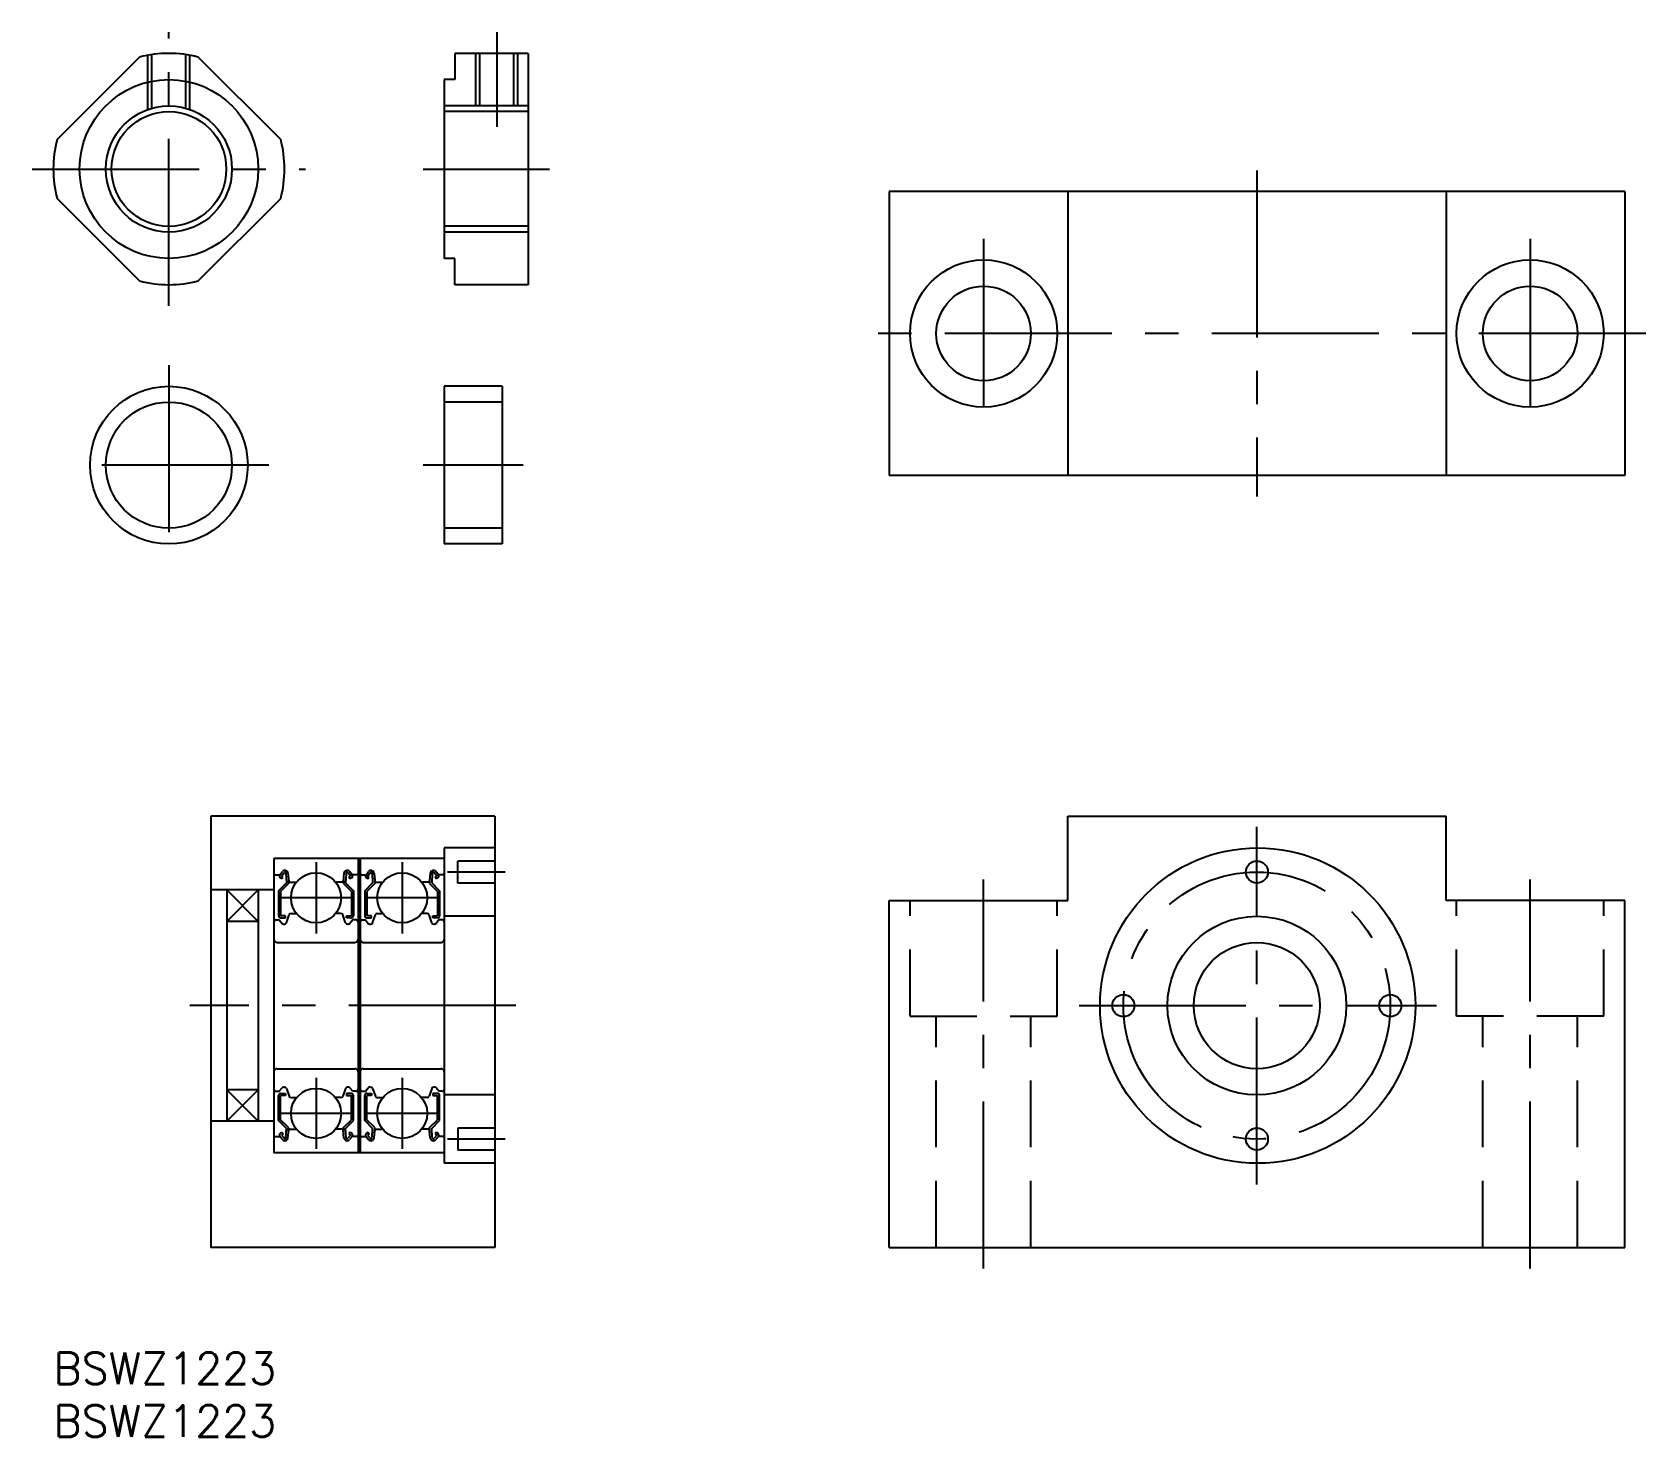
# Model space of a CAD drawing. Extents: x -2 to 152, y -8 to 126.
import ezdxf

# ---------------------------------------------------------------- set-up
doc = ezdxf.new("R2010")
doc.units = 0
doc.header["$LTSCALE"] = 0.5
doc.linetypes.add('CENTER', pattern=[50.8, 31.75, -6.35, 6.35, -6.35])
doc.linetypes.add('DASHED', pattern=[19.05, 12.7, -6.35])
for name, color, linetype in [('MSM_CENTER', 1, 'CENTER'), ('MSM_CONTINUOUS', 7, 'CONTINUOUS'), ('MSM_DASHED', 4, 'DASHED'), ('MSM_NARROW', 5, 'CONTINUOUS'), ('MSM_PART_NUMBER', 7, 'CONTINUOUS')]:
    doc.layers.add(name, color=color, linetype=linetype)
doc.styles.get("Standard").update_dxf_attribs({"font": 'txt.shx', "height": 1.5, "bigfont": 'bigfont.shx'})

# ---------------------------------------------------------------- blocks, each defined once
blk = doc.blocks.new('*U13')
at = {"layer": 'MSM_PART_NUMBER'}
blk.add_text('BSWZ1223', height=3, dxfattribs=at).set_placement((0, -3))
blk = doc.blocks.new('*U14')
at = {"layer": 'MSM_PART_NUMBER'}
blk.add_text('BSWZ1223', height=3, dxfattribs=at).set_placement((0, -8))

msp = doc.modelspace()

# ---------------------------------------------------------------- linework, layer by layer
at = {"layer": 'MSM_CENTER'}
for p, q in [((11, 99.56), (11, 125.56)), ((42.2, 125.56), (42.2, 116.56)), ((-2, 112.56), (24, 112.56)), ((35.2, 112.56), (47.2, 112.56)), ((114.52, 112.42), (114.52, 81.42)), ((88.52, 105.92), (88.52, 87.92)), ((140.52, 105.92), (140.52, 87.92)), ((151.52, 96.92), (77.52, 96.92)), ((11, 93.9), (11, 74.9)), ((20.5, 84.4), (1.5, 84.4)), ((44.7, 84.4), (35.2, 84.4)), ((114.52, 16), (114.52, 50)), ((25, 46.63), (25, 39.87)), ((33.2, 46.63), (33.2, 39.87)), ((43, 45.7), (37.5, 45.7)), ((88.52, 8), (88.52, 45)), ((140.52, 8), (140.52, 45)), ((28.38, 43.25), (21.61, 43.25)), ((36.58, 43.25), (29.81, 43.25)), ((44, 33), (13, 33)), ((97.6, 33), (131.6, 33)), ((25, 26.13), (25, 19.37)), ((33.2, 26.13), (33.2, 19.37)), ((28.38, 22.75), (21.61, 22.75)), ((36.58, 22.75), (29.81, 22.75)), ((43, 20.3), (37.5, 20.3))]:
    msp.add_line(p, q, dxfattribs=at)
msp.add_circle((114.52, 33), 12.7, dxfattribs=at)
at = {"layer": 'MSM_CONTINUOUS'}
for p, q in [((0.36, 115.36), (8.2, 123.2)), ((21.64, 115.36), (13.8, 123.2)), ((45.2, 123.56), (38.2, 123.56)), ((38.2, 123.56), (38.2, 121.06)), ((40.57, 118.56), (40.57, 123.56)), ((43.82, 118.56), (43.82, 123.56)), ((45.2, 123.56), (45.2, 101.56)), ((37.2, 121.06), (37.2, 104.06)), ((38.2, 121.06), (37.2, 121.06)), ((45.2, 118.02), (37.2, 118.02)), ((8.2, 101.92), (0.36, 109.77)), ((13.8, 101.92), (21.64, 109.77)), ((79.52, 110.42), (79.52, 83.42)), ((149.52, 110.42), (79.52, 110.42)), ((96.52, 110.42), (96.52, 83.42)), ((132.52, 110.42), (132.52, 83.42)), ((149.52, 110.42), (149.52, 83.42)), ((45.2, 107.11), (37.2, 107.11)), ((38.2, 104.06), (37.2, 104.06)), ((38.2, 101.56), (38.2, 104.06)), ((45.2, 101.56), (38.2, 101.56)), ((37.2, 91.9), (37.2, 76.9)), ((42.7, 91.9), (37.2, 91.9)), ((42.7, 91.9), (42.7, 76.9)), ((42.7, 90.4), (37.2, 90.4)), ((149.52, 83.42), (79.52, 83.42)), ((42.7, 78.4), (37.2, 78.4)), ((42.7, 76.9), (37.2, 76.9)), ((15, 51), (15, 10)), ((42, 51), (15, 51)), ((42, 51), (42, 10)), ((96.52, 43), (96.52, 51)), ((96.52, 51), (132.52, 51)), ((132.52, 43), (132.52, 51)), ((37.2, 48), (37.2, 18)), ((42, 48), (37.2, 48)), ((21, 47), (21, 19)), ((37.2, 47), (21, 47)), ((29, 47), (29, 19)), ((29.2, 47), (29.2, 19)), ((42, 46.75), (38.5, 46.75)), ((38.5, 44.65), (38.5, 46.75)), ((21.1, 45.45), (21.56, 45.45)), ((22.18, 44.68), (21.43, 43.93)), ((21.56, 45.45), (21.8, 45.75)), ((21.73, 45.04), (21.58, 45.17)), ((22.38, 44.6), (21.63, 43.85)), ((21.71, 45.32), (21.96, 45.62)), ((21.86, 45.19), (21.71, 45.32)), ((21.73, 45.04), (21.86, 45.19)), ((22.13, 45.56), (22.18, 44.68)), ((22.33, 45.58), (22.4, 44.84)), ((22.38, 45.07), (22.38, 44.6)), ((22.5, 44.75), (23.15, 44.75)), ((27.49, 44.75), (26.84, 44.75)), ((27.66, 45.58), (27.59, 44.84)), ((27.61, 45.07), (27.61, 44.6)), ((27.61, 44.6), (28.36, 43.85)), ((27.86, 45.56), (27.81, 44.68)), ((27.81, 44.68), (28.56, 43.93)), ((28.28, 45.32), (28.03, 45.62)), ((28.13, 45.19), (28.28, 45.32)), ((28.26, 45.04), (28.13, 45.19)), ((28.44, 45.45), (28.19, 45.75)), ((28.26, 45.04), (28.41, 45.17)), ((28.9, 45.45), (28.44, 45.45)), ((29.3, 45.45), (29.76, 45.45)), ((30.38, 44.68), (29.63, 43.93)), ((29.76, 45.45), (30, 45.75)), ((29.93, 45.04), (29.78, 45.17)), ((30.58, 44.6), (29.83, 43.85)), ((29.91, 45.32), (30.16, 45.62)), ((30.06, 45.19), (29.91, 45.32)), ((29.93, 45.04), (30.06, 45.19)), ((30.33, 45.56), (30.38, 44.68)), ((30.53, 45.58), (30.6, 44.84)), ((30.58, 45.07), (30.58, 44.6)), ((30.7, 44.75), (31.35, 44.75)), ((35.69, 44.75), (35.04, 44.75)), ((35.86, 45.58), (35.79, 44.84)), ((35.81, 45.07), (35.81, 44.6)), ((35.81, 44.6), (36.56, 43.85)), ((36.06, 45.56), (36.01, 44.68)), ((36.01, 44.68), (36.76, 43.93)), ((36.48, 45.32), (36.23, 45.62)), ((36.33, 45.19), (36.48, 45.32)), ((36.46, 45.04), (36.33, 45.19)), ((36.64, 45.45), (36.39, 45.75)), ((36.46, 45.04), (36.61, 45.17)), ((37.1, 45.45), (36.64, 45.45)), ((42, 44.65), (38.5, 44.65)), ((21, 44), (15, 44)), ((16.5, 44), (16.5, 22)), ((19.5, 44), (19.5, 22)), ((21.43, 43.93), (21.43, 41.55)), ((21.63, 43.85), (21.63, 41.55)), ((28.36, 43.85), (28.36, 41.55)), ((28.56, 43.93), (28.56, 41.55)), ((29.63, 43.93), (29.63, 41.55)), ((29.83, 43.85), (29.83, 41.55)), ((36.56, 43.85), (36.56, 41.55)), ((36.76, 43.93), (36.76, 41.55)), ((79.52, 10), (79.52, 43)), ((79.52, 43), (96.52, 43)), ((149.52, 43), (132.52, 43)), ((149.52, 10), (149.52, 43)), ((22.08, 41.55), (21.63, 41.55)), ((22.08, 41.35), (22.08, 41.55)), ((22.18, 40.88), (22.45, 41.62)), ((22.63, 41.75), (23.15, 41.75)), ((22.76, 41.75), (22.76, 41.75)), ((27.36, 41.75), (26.84, 41.75)), ((27.81, 40.88), (27.55, 41.62)), ((27.91, 41.35), (27.91, 41.55)), ((27.91, 41.55), (28.36, 41.55)), ((30.28, 41.55), (29.83, 41.55)), ((30.28, 41.35), (30.28, 41.55)), ((30.38, 40.88), (30.65, 41.62)), ((30.83, 41.75), (31.35, 41.75)), ((30.96, 41.75), (30.96, 41.75)), ((35.56, 41.75), (35.04, 41.75)), ((36.01, 40.88), (35.75, 41.62)), ((36.11, 41.35), (36.11, 41.55)), ((36.11, 41.55), (36.56, 41.55)), ((42, 41.5), (37.2, 41.5)), ((19.5, 41), (16.5, 41)), ((21.2, 41.15), (21.5, 41.15)), ((21.5, 41.15), (21.77, 40.82)), ((21.63, 41.35), (22.08, 41.35)), ((21.92, 40.75), (21.99, 40.75)), ((28.36, 41.35), (27.91, 41.35)), ((28.07, 40.75), (28, 40.75)), ((28.5, 41.15), (28.22, 40.82)), ((28.8, 41.15), (28.5, 41.15)), ((29.4, 41.15), (29.7, 41.15)), ((29.7, 41.15), (29.97, 40.82)), ((29.83, 41.35), (30.28, 41.35)), ((30.12, 40.75), (30.19, 40.75)), ((36.56, 41.35), (36.11, 41.35)), ((36.27, 40.75), (36.2, 40.75)), ((36.7, 41.15), (36.42, 40.82)), ((37, 41.15), (36.7, 41.15)), ((21.3, 39), (28.7, 39)), ((29.5, 39), (36.9, 39)), ((21.3, 27), (28.7, 27)), ((29.5, 27), (36.9, 27)), ((19.5, 25), (16.5, 25)), ((21.2, 24.85), (21.5, 24.85)), ((21.5, 24.85), (21.77, 25.18)), ((21.63, 24.65), (22.08, 24.65)), ((21.92, 25.25), (21.99, 25.25)), ((22.08, 24.65), (22.08, 24.45)), ((22.18, 25.12), (22.45, 24.38)), ((27.81, 25.12), (27.55, 24.38)), ((27.91, 24.65), (27.91, 24.45)), ((28.36, 24.65), (27.91, 24.65)), ((28.07, 25.25), (28, 25.25)), ((28.5, 24.85), (28.22, 25.18)), ((28.8, 24.85), (28.5, 24.85)), ((29.4, 24.85), (29.7, 24.85)), ((29.7, 24.85), (29.97, 25.18)), ((29.83, 24.65), (30.28, 24.65)), ((30.12, 25.25), (30.19, 25.25)), ((30.28, 24.65), (30.28, 24.45)), ((30.38, 25.12), (30.65, 24.38)), ((36.01, 25.12), (35.75, 24.38)), ((36.11, 24.65), (36.11, 24.45)), ((36.56, 24.65), (36.11, 24.65)), ((36.27, 25.25), (36.2, 25.25)), ((36.7, 24.85), (36.42, 25.18)), ((37, 24.85), (36.7, 24.85)), ((21.43, 22.07), (21.43, 24.45)), ((21.63, 22.15), (21.63, 24.45)), ((22.08, 24.45), (21.63, 24.45)), ((22.63, 24.25), (23.15, 24.25)), ((22.76, 24.25), (22.76, 24.25)), ((27.36, 24.25), (26.84, 24.25)), ((27.91, 24.45), (28.36, 24.45)), ((28.36, 22.15), (28.36, 24.45)), ((28.56, 22.07), (28.56, 24.45)), ((29.63, 22.07), (29.63, 24.45)), ((29.83, 22.15), (29.83, 24.45)), ((30.28, 24.45), (29.83, 24.45)), ((30.83, 24.25), (31.35, 24.25)), ((30.96, 24.25), (30.96, 24.25)), ((35.56, 24.25), (35.04, 24.25)), ((36.11, 24.45), (36.56, 24.45)), ((36.56, 22.15), (36.56, 24.45)), ((36.76, 22.07), (36.76, 24.45)), ((42, 24.5), (37.2, 24.5)), ((21, 22), (15, 22)), ((22.18, 21.32), (21.43, 22.07)), ((22.38, 21.4), (21.63, 22.15)), ((27.61, 21.4), (28.36, 22.15)), ((27.81, 21.32), (28.56, 22.07)), ((30.38, 21.32), (29.63, 22.07)), ((30.58, 21.4), (29.83, 22.15)), ((35.81, 21.4), (36.56, 22.15)), ((36.01, 21.32), (36.76, 22.07)), ((21.1, 20.55), (21.56, 20.55)), ((21.56, 20.55), (21.8, 20.25)), ((21.73, 20.96), (21.58, 20.83)), ((21.86, 20.81), (21.71, 20.68)), ((21.71, 20.68), (21.96, 20.38)), ((21.73, 20.96), (21.86, 20.81)), ((22.13, 20.44), (22.18, 21.32)), ((22.33, 20.42), (22.4, 21.16)), ((22.38, 20.93), (22.38, 21.4)), ((22.5, 21.25), (23.15, 21.25)), ((27.49, 21.25), (26.84, 21.25)), ((27.66, 20.42), (27.59, 21.16)), ((27.61, 20.93), (27.61, 21.4)), ((27.86, 20.44), (27.81, 21.32)), ((28.28, 20.68), (28.03, 20.38)), ((28.26, 20.96), (28.13, 20.81)), ((28.13, 20.81), (28.28, 20.68)), ((28.44, 20.55), (28.19, 20.25)), ((28.26, 20.96), (28.41, 20.83)), ((28.9, 20.55), (28.44, 20.55)), ((29.3, 20.55), (29.76, 20.55)), ((29.76, 20.55), (30, 20.25)), ((29.93, 20.96), (29.78, 20.83)), ((30.06, 20.81), (29.91, 20.68)), ((29.91, 20.68), (30.16, 20.38)), ((29.93, 20.96), (30.06, 20.81)), ((30.33, 20.44), (30.38, 21.32)), ((30.53, 20.42), (30.6, 21.16)), ((30.58, 20.93), (30.58, 21.4)), ((30.7, 21.25), (31.35, 21.25)), ((35.69, 21.25), (35.04, 21.25)), ((35.86, 20.42), (35.79, 21.16)), ((35.81, 20.93), (35.81, 21.4)), ((36.06, 20.44), (36.01, 21.32)), ((36.48, 20.68), (36.23, 20.38)), ((36.46, 20.96), (36.33, 20.81)), ((36.33, 20.81), (36.48, 20.68)), ((36.64, 20.55), (36.39, 20.25)), ((36.46, 20.96), (36.61, 20.83)), ((37.1, 20.55), (36.64, 20.55)), ((42, 21.35), (38.5, 21.35)), ((38.5, 21.35), (38.5, 19.25)), ((37.2, 19), (21, 19)), ((42, 19.25), (38.5, 19.25)), ((42, 18), (37.2, 18)), ((42, 10), (15, 10)), ((79.52, 10), (149.52, 10))]:
    msp.add_line(p, q, dxfattribs=at)
for centre, radius in [((11, 112.56), 8.5), ((11, 112.56), 5.46), ((88.52, 96.92), 7), ((140.52, 96.92), 7), ((88.52, 96.92), 4.5), ((140.52, 96.92), 4.5), ((11, 84.4), 7.5), ((11, 84.4), 6), ((114.6, 33), 15), ((114.52, 45.7), 1.05), ((25, 43.25), 2.38), ((33.2, 43.25), 2.38), ((114.52, 33), 8.5), ((114.52, 33), 6), ((101.82, 33), 1.05), ((127.22, 33), 1.05), ((25, 22.75), 2.38), ((33.2, 22.75), 2.38), ((114.52, 20.3), 1.05)]:
    msp.add_circle(centre, radius, dxfattribs=at)
for centre, radius, start, end in [((11, 112.56), 11, 75.2726, 104.7274), ((11, 112.56), 11, 165.2726, 194.7274), ((11, 112.56), 11, 345.2726, 14.7274), ((11, 112.56), 11, 255.2726, 284.7274), ((21.1, 45.55), 0.1, 180, 270), ((21.71, 45.32), 0.2, 140.002, 230.0863), ((22.03, 45.55), 0.3, 4.9968, 140.002), ((22.04, 45.56), 0.1, 2.8198, 140.0022), ((22.5, 44.85), 0.1, 184.9968, 269.9991), ((27.49, 44.85), 0.1, 270.0009, 355.0032), ((27.96, 45.55), 0.3, 39.998, 175.0032), ((27.96, 45.56), 0.1, 39.9978, 177.1802), ((28.28, 45.32), 0.2, 309.9137, 39.998), ((28.9, 45.55), 0.1, 270, 0), ((29.3, 45.55), 0.1, 180, 270), ((29.91, 45.32), 0.2, 140.002, 230.0863), ((30.23, 45.55), 0.3, 4.9968, 140.002), ((30.24, 45.56), 0.1, 2.8198, 140.0022), ((30.7, 44.85), 0.1, 184.9968, 269.9991), ((35.69, 44.85), 0.1, 270.0009, 355.0032), ((36.16, 45.55), 0.3, 39.998, 175.0032), ((36.16, 45.56), 0.1, 39.9978, 177.1802), ((36.48, 45.32), 0.2, 309.9137, 39.998), ((37.1, 45.55), 0.1, 270, 0), ((21.63, 41.55), 0.2, 180, 270), ((22.63, 41.55), 0.2, 90, 159.9916), ((27.36, 41.55), 0.2, 20.0084, 90), ((28.36, 41.55), 0.2, 270, 0), ((29.83, 41.55), 0.2, 180, 270), ((30.83, 41.55), 0.2, 90, 159.9916), ((35.56, 41.55), 0.2, 20.0084, 90), ((36.56, 41.55), 0.2, 270, 0), ((21.2, 40.95), 0.2, 90, 180), ((21.92, 40.95), 0.2, 219.9952, 270), ((21.99, 40.95), 0.2, 270, 339.9916), ((28, 40.95), 0.2, 200.0084, 270), ((28.07, 40.95), 0.2, 270, 320.0048), ((28.8, 40.95), 0.2, 0, 90), ((29.4, 40.95), 0.2, 90, 180), ((30.12, 40.95), 0.2, 219.9952, 270), ((30.19, 40.95), 0.2, 270, 339.9916), ((36.2, 40.95), 0.2, 200.0084, 270), ((36.27, 40.95), 0.2, 270, 320.0048), ((37, 40.95), 0.2, 0, 90), ((21.3, 39.3), 0.3, 180, 270), ((28.7, 39.3), 0.3, 270, 0), ((29.5, 39.3), 0.3, 180, 270), ((36.9, 39.3), 0.3, 270, 0), ((21.3, 26.7), 0.3, 90, 180), ((28.7, 26.7), 0.3, 0, 90), ((29.5, 26.7), 0.3, 90, 180), ((36.9, 26.7), 0.3, 0, 90), ((21.2, 25.05), 0.2, 180, 270), ((21.63, 24.45), 0.2, 90, 180), ((21.92, 25.05), 0.2, 90, 140.0048), ((21.99, 25.05), 0.2, 20.0084, 90), ((28, 25.05), 0.2, 90, 159.9916), ((28.07, 25.05), 0.2, 39.9952, 90), ((28.36, 24.45), 0.2, 0, 90), ((28.8, 25.05), 0.2, 270, 0), ((29.4, 25.05), 0.2, 180, 270), ((29.83, 24.45), 0.2, 90, 180), ((30.12, 25.05), 0.2, 90, 140.0048), ((30.19, 25.05), 0.2, 20.0084, 90), ((36.2, 25.05), 0.2, 90, 159.9916), ((36.27, 25.05), 0.2, 39.9952, 90), ((36.56, 24.45), 0.2, 0, 90), ((37, 25.05), 0.2, 270, 0), ((22.63, 24.45), 0.2, 200.0084, 270), ((27.36, 24.45), 0.2, 270, 339.9916), ((30.83, 24.45), 0.2, 200.0084, 270), ((35.56, 24.45), 0.2, 270, 339.9916), ((21.1, 20.45), 0.1, 90, 180), ((21.71, 20.68), 0.2, 129.9137, 219.998), ((22.03, 20.45), 0.3, 219.998, 355.0032), ((22.04, 20.44), 0.1, 219.9978, 357.1802), ((22.5, 21.15), 0.1, 90.0009, 175.0032), ((27.49, 21.15), 0.1, 4.9968, 89.9991), ((27.96, 20.45), 0.3, 184.9968, 320.002), ((27.96, 20.44), 0.1, 182.8198, 320.0022), ((28.28, 20.68), 0.2, 320.002, 50.0863), ((28.9, 20.45), 0.1, 0, 90), ((29.3, 20.45), 0.1, 90, 180), ((29.91, 20.68), 0.2, 129.9137, 219.998), ((30.23, 20.45), 0.3, 219.998, 355.0032), ((30.24, 20.44), 0.1, 219.9978, 357.1802), ((30.7, 21.15), 0.1, 90.0009, 175.0032), ((35.69, 21.15), 0.1, 4.9968, 89.9991), ((36.16, 20.45), 0.3, 184.9968, 320.002), ((36.16, 20.44), 0.1, 182.8198, 320.0022), ((36.48, 20.68), 0.2, 320.002, 50.0863), ((37.1, 20.45), 0.1, 0, 90)]:
    msp.add_arc(centre, radius, start, end, dxfattribs=at)
at = {"layer": 'MSM_DASHED'}
for p, q in [((9, 118.22), (9, 123.38)), ((9.38, 118.34), (9.38, 123.44)), ((12.62, 118.34), (12.62, 123.44)), ((13, 118.22), (13, 123.38)), ((81.52, 32), (81.52, 43)), ((95.52, 32), (95.52, 43)), ((133.52, 32), (133.52, 43)), ((147.52, 32), (147.52, 43)), ((81.52, 32), (95.52, 32)), ((84.02, 10), (84.02, 32)), ((93.02, 10), (93.02, 32)), ((147.52, 32), (133.52, 32)), ((136.02, 10), (136.02, 32)), ((145.02, 10), (145.02, 32))]:
    msp.add_line(p, q, dxfattribs=at)
at = {"layer": 'MSM_NARROW'}
for p, q in [((40.2, 118.56), (40.2, 123.56)), ((44.2, 118.56), (44.2, 123.56)), ((45.2, 118.56), (37.2, 118.56)), ((45.2, 106.56), (37.2, 106.56)), ((19.5, 44), (16.5, 41)), ((19.5, 41), (16.5, 44)), ((19.5, 22), (16.5, 25)), ((19.5, 25), (16.5, 22))]:
    msp.add_line(p, q, dxfattribs=at)
msp.add_circle((11, 112.56), 6, dxfattribs=at)

# ---------------------------------------------------------------- block references
at = {"layer": 'MSM_CONTINUOUS'}
for name in ['*U13', '*U14']:
    msp.add_blockref(name, (0, 0), dxfattribs=at)

doc.saveas('drawing.dxf')
